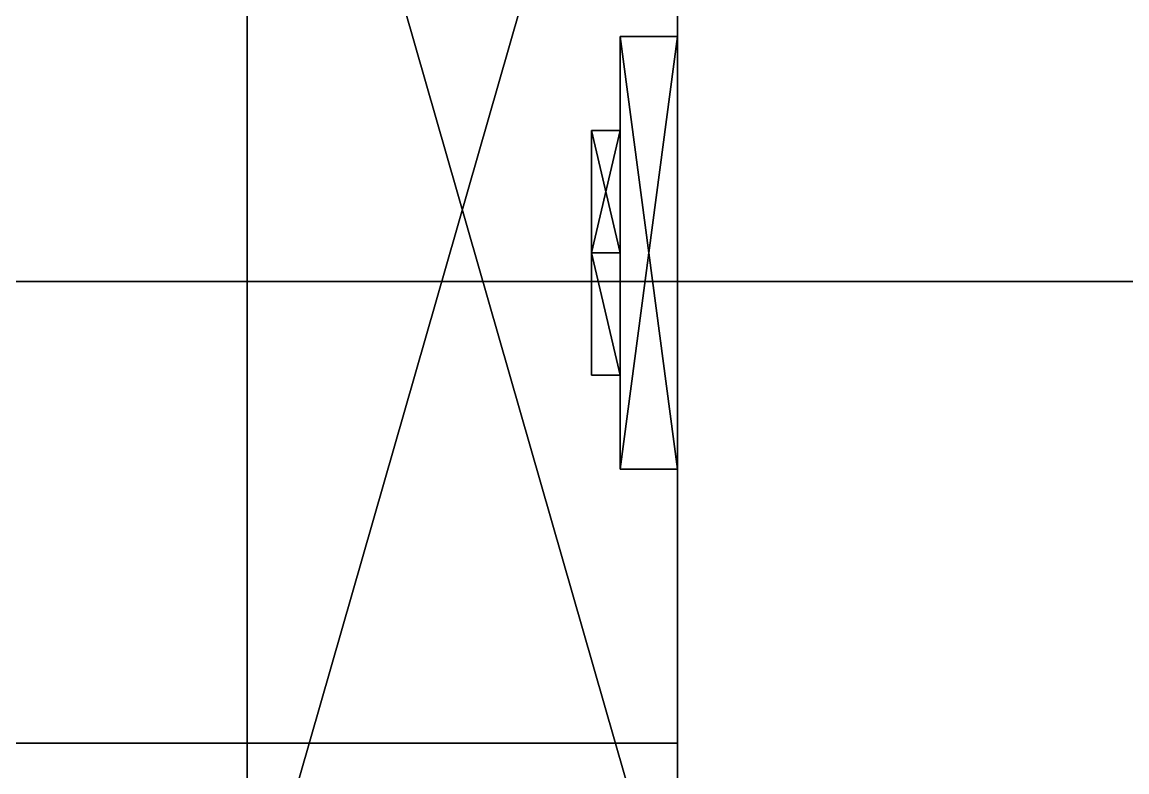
# Model space of a CAD drawing. Extents: x -100 to 4856, y -100 to 4830.
# Drawn here: x 1267.27 to 1305.59, y 4339 to 4365 of the extents above; entities that cross this region are included whole.
import ezdxf

# ---------------------------------------------------------------- set-up
doc = ezdxf.new("R2010")
doc.units = 0
for name, color, linetype in [('LAYER0', 7, 'CONTINUOUS'), ('LAYER700', 7, 'CONTINUOUS'), ('LAYER755', 7, 'CONTINUOUS'), ('LAYER756', 7, 'CONTINUOUS'), ('LAYER762', 7, 'CONTINUOUS'), ('LAYER769', 253, 'CONTINUOUS'), ('LAYER771', 253, 'CONTINUOUS'), ('LAYER773', 7, 'CONTINUOUS'), ('LAYER787', 7, 'CONTINUOUS'), ('LAYER87', 9, 'CONTINUOUS')]:
    doc.layers.add(name, color=color, linetype=linetype)

msp = doc.modelspace()

# ---------------------------------------------------------------- linework, layer by layer
at = {"layer": 'LAYER0', "invisible_edges": 1}
for points in [[(4856, 4830, -5), (-100, -100, -5), (-100, 4830, -5), (4856, 4830, -5)], [(-100, -100, -5), (4856, 4830, -5), (4856, -100, -5), (-100, -100, -5)], [(4856, -100), (-100, 4830), (-100, -100), (4856, -100)], [(-100, 4830), (4856, -100), (4856, 4830), (-100, 4830)]]:
    msp.add_3dface(points, dxfattribs=at)
at = {"layer": 'LAYER700', "invisible_edges": 1}
for points in [[(608, 4356), (2158, 4338), (608, 4338), (608, 4356)], [(2158, 4338), (608, 4356), (2158, 4356), (2158, 4338)], [(2158, 4356, 80), (608, 4338, 80), (2158, 4338, 80), (2158, 4356, 80)], [(608, 4338, 80), (2158, 4356, 80), (608, 4356, 80), (608, 4338, 80)], [(608, 4356), (2158, 4356, 80), (2158, 4356), (608, 4356)], [(2158, 4356, 80), (608, 4356), (608, 4356, 80), (2158, 4356, 80)]]:
    msp.add_3dface(points, dxfattribs=at)
at = {"layer": 'LAYER755', "invisible_edges": 1}
for points in [[(1290, 4710, 99), (1308, 4320, 99), (1290, 4320, 99), (1290, 4710, 99)], [(1308, 4320, 99), (1290, 4710, 99), (1308, 4710, 99), (1308, 4320, 99)], [(1308, 4710, 755), (1290, 4320, 755), (1308, 4320, 755), (1308, 4710, 755)], [(1290, 4320, 755), (1308, 4710, 755), (1290, 4710, 755), (1290, 4320, 755)], [(1290, 4320, 755), (1290, 4710, 99), (1290, 4320, 99), (1290, 4320, 755)], [(1290, 4710, 99), (1290, 4320, 755), (1290, 4710, 755), (1290, 4710, 99)]]:
    msp.add_3dface(points, dxfattribs=at)
at = {"layer": 'LAYER756', "invisible_edges": 1}
for points in [[(2150, 4710, 81), (626, 4320, 81), (626, 4710, 81), (2150, 4710, 81)], [(626, 4320, 81), (2150, 4710, 81), (2150, 4320, 81), (626, 4320, 81)], [(2150, 4320, 99), (626, 4710, 99), (626, 4320, 99), (2150, 4320, 99)], [(626, 4710, 99), (2150, 4320, 99), (2150, 4710, 99), (626, 4710, 99)]]:
    msp.add_3dface(points, dxfattribs=at)
at = {"layer": 'LAYER762', "invisible_edges": 1}
for points in [[(1290, 4401, 736.5), (626, 4321, 736.5), (626, 4401, 736.5), (1290, 4401, 736.5)], [(626, 4321, 736.5), (1290, 4401, 736.5), (1290, 4321, 736.5), (626, 4321, 736.5)], [(1290, 4321, 754.5), (626, 4401, 754.5), (626, 4321, 754.5), (1290, 4321, 754.5)], [(626, 4401, 754.5), (1290, 4321, 754.5), (1290, 4401, 754.5), (626, 4401, 754.5)], [(1290, 4401, 736.5), (1290, 4321, 754.5), (1290, 4321, 736.5), (1290, 4401, 736.5)], [(1290, 4321, 754.5), (1290, 4401, 736.5), (1290, 4401, 754.5), (1290, 4321, 754.5)]]:
    msp.add_3dface(points, dxfattribs=at)
at = {"layer": 'LAYER769'}
for points in [[(1290, 4332.5, 176.2174), (1275.078, 4332.5, 176.2174), (1290, 4384.5, 176.2174), (1290, 4332.5, 176.2174)], [(1290, 4384.5, 176.2174), (1275.078, 4332.5, 176.2174), (1275.078, 4384.5, 176.2174), (1290, 4384.5, 176.2174)], [(1290, 4384.5, 189.7826), (1275.078, 4384.5, 189.7826), (1290, 4332.5, 189.7826), (1290, 4384.5, 189.7826)], [(1290, 4332.5, 189.7826), (1275.078, 4384.5, 189.7826), (1275.078, 4332.5, 189.7826), (1290, 4332.5, 189.7826)], [(1275.078, 4332.5, 176.2174), (1275.078, 4332.5, 189.7826), (1275.078, 4384.5, 176.2174), (1275.078, 4332.5, 176.2174)], [(1275.078, 4384.5, 176.2174), (1275.078, 4332.5, 189.7826), (1275.078, 4384.5, 189.7826), (1275.078, 4384.5, 176.2174)], [(1288.01, 4349.5, 209), (1290, 4349.5, 209), (1290, 4364.5, 209), (1288.01, 4349.5, 209)], [(1288.01, 4349.5, 209), (1290, 4364.5, 209), (1288.01, 4364.5, 209), (1288.01, 4349.5, 209)], [(1288.01, 4364.5, 209), (1290, 4364.5, 209), (1290, 4364.5, 157), (1288.01, 4364.5, 209)], [(1288.01, 4364.5, 209), (1290, 4364.5, 157), (1288.01, 4364.5, 157), (1288.01, 4364.5, 209)], [(1288.01, 4364.5, 157), (1290, 4364.5, 157), (1290, 4349.5, 157), (1288.01, 4364.5, 157)], [(1288.01, 4364.5, 157), (1290, 4349.5, 157), (1288.01, 4349.5, 157), (1288.01, 4364.5, 157)], [(1288.01, 4349.5, 157), (1288.01, 4349.5, 209), (1288.01, 4364.5, 209), (1288.01, 4349.5, 157)], [(1288.01, 4349.5, 157), (1288.01, 4364.5, 209), (1288.01, 4364.5, 157), (1288.01, 4349.5, 157)], [(1287.016, 4357, 196.2909), (1287.016, 4361.243, 201.087), (1288.01, 4357, 196.2909), (1287.016, 4357, 196.2909)], [(1288.01, 4357, 196.2909), (1287.016, 4361.243, 201.087), (1288.01, 4361.243, 201.087), (1288.01, 4357, 196.2909)], [(1287.016, 4361.243, 201.087), (1287.016, 4357, 205.883), (1288.01, 4361.243, 201.087), (1287.016, 4361.243, 201.087)], [(1288.01, 4361.243, 201.087), (1287.016, 4357, 205.883), (1288.01, 4357, 205.883), (1288.01, 4361.243, 201.087)], [(1287.016, 4357, 205.883), (1287.016, 4361.243, 201.087), (1287.016, 4352.757, 201.087), (1287.016, 4357, 205.883)], [(1287.016, 4352.757, 201.087), (1287.016, 4361.243, 201.087), (1287.016, 4357, 196.2909), (1287.016, 4352.757, 201.087)], [(1287.016, 4357, 160.117), (1287.016, 4361.243, 164.913), (1288.01, 4357, 160.117), (1287.016, 4357, 160.117)], [(1288.01, 4357, 160.117), (1287.016, 4361.243, 164.913), (1288.01, 4361.243, 164.913), (1288.01, 4357, 160.117)], [(1287.016, 4361.243, 164.913), (1287.016, 4357, 169.7091), (1288.01, 4361.243, 164.913), (1287.016, 4361.243, 164.913)], [(1288.01, 4361.243, 164.913), (1287.016, 4357, 169.7091), (1288.01, 4357, 169.7091), (1288.01, 4361.243, 164.913)], [(1287.016, 4357, 169.7091), (1287.016, 4361.243, 164.913), (1287.016, 4352.757, 164.913), (1287.016, 4357, 169.7091)], [(1287.016, 4352.757, 164.913), (1287.016, 4361.243, 164.913), (1287.016, 4357, 160.117), (1287.016, 4352.757, 164.913)], [(1288.01, 4357, 205.883), (1288.01, 4361.243, 201.087), (1288.01, 4357, 196.2909), (1288.01, 4357, 205.883)], [(1288.01, 4357, 169.7091), (1288.01, 4361.243, 164.913), (1288.01, 4357, 160.117), (1288.01, 4357, 169.7091)], [(1287.016, 4352.757, 201.087), (1287.016, 4357, 196.2909), (1288.01, 4352.757, 201.087), (1287.016, 4352.757, 201.087)], [(1288.01, 4352.757, 201.087), (1287.016, 4357, 196.2909), (1288.01, 4357, 196.2909), (1288.01, 4352.757, 201.087)], [(1288.01, 4357, 205.883), (1287.016, 4357, 205.883), (1288.01, 4352.757, 201.087), (1288.01, 4357, 205.883)], [(1288.01, 4352.757, 201.087), (1287.016, 4357, 205.883), (1287.016, 4352.757, 201.087), (1288.01, 4352.757, 201.087)], [(1287.016, 4352.757, 164.913), (1287.016, 4357, 160.117), (1288.01, 4352.757, 164.913), (1287.016, 4352.757, 164.913)], [(1288.01, 4352.757, 164.913), (1287.016, 4357, 160.117), (1288.01, 4357, 160.117), (1288.01, 4352.757, 164.913)], [(1288.01, 4357, 169.7091), (1287.016, 4357, 169.7091), (1288.01, 4352.757, 164.913), (1288.01, 4357, 169.7091)], [(1288.01, 4352.757, 164.913), (1287.016, 4357, 169.7091), (1287.016, 4352.757, 164.913), (1288.01, 4352.757, 164.913)], [(1288.01, 4357, 205.883), (1288.01, 4357, 196.2909), (1288.01, 4352.757, 201.087), (1288.01, 4357, 205.883)], [(1288.01, 4357, 169.7091), (1288.01, 4357, 160.117), (1288.01, 4352.757, 164.913), (1288.01, 4357, 169.7091)], [(1290, 4349.5, 157), (1290, 4349.5, 209), (1288.01, 4349.5, 209), (1290, 4349.5, 157)], [(1290, 4349.5, 157), (1288.01, 4349.5, 209), (1288.01, 4349.5, 157), (1290, 4349.5, 157)]]:
    msp.add_3dface(points, dxfattribs=at)
at = {"layer": 'LAYER771'}
for points in [[(1290, 4332.5, 645.2174), (1275.078, 4332.5, 645.2174), (1290, 4384.5, 645.2174), (1290, 4332.5, 645.2174)], [(1290, 4384.5, 645.2174), (1275.078, 4332.5, 645.2174), (1275.078, 4384.5, 645.2174), (1290, 4384.5, 645.2174)], [(1290, 4384.5, 658.7826), (1275.078, 4384.5, 658.7826), (1290, 4332.5, 658.7826), (1290, 4384.5, 658.7826)], [(1290, 4332.5, 658.7826), (1275.078, 4384.5, 658.7826), (1275.078, 4332.5, 658.7826), (1290, 4332.5, 658.7826)], [(1275.078, 4332.5, 645.2174), (1275.078, 4332.5, 658.7826), (1275.078, 4384.5, 645.2174), (1275.078, 4332.5, 645.2174)], [(1275.078, 4384.5, 645.2174), (1275.078, 4332.5, 658.7826), (1275.078, 4384.5, 658.7826), (1275.078, 4384.5, 645.2174)], [(1288.01, 4349.5, 678), (1290, 4349.5, 678), (1290, 4364.5, 678), (1288.01, 4349.5, 678)], [(1288.01, 4349.5, 678), (1290, 4364.5, 678), (1288.01, 4364.5, 678), (1288.01, 4349.5, 678)], [(1288.01, 4364.5, 678), (1290, 4364.5, 678), (1290, 4364.5, 626), (1288.01, 4364.5, 678)], [(1288.01, 4364.5, 678), (1290, 4364.5, 626), (1288.01, 4364.5, 626), (1288.01, 4364.5, 678)], [(1288.01, 4364.5, 626), (1290, 4364.5, 626), (1290, 4349.5, 626), (1288.01, 4364.5, 626)], [(1288.01, 4364.5, 626), (1290, 4349.5, 626), (1288.01, 4349.5, 626), (1288.01, 4364.5, 626)], [(1288.01, 4349.5, 626), (1288.01, 4349.5, 678), (1288.01, 4364.5, 678), (1288.01, 4349.5, 626)], [(1288.01, 4349.5, 626), (1288.01, 4364.5, 678), (1288.01, 4364.5, 626), (1288.01, 4349.5, 626)], [(1287.016, 4357, 665.291), (1287.016, 4361.243, 670.087), (1288.01, 4357, 665.291), (1287.016, 4357, 665.291)], [(1288.01, 4357, 665.291), (1287.016, 4361.243, 670.087), (1288.01, 4361.243, 670.087), (1288.01, 4357, 665.291)], [(1287.016, 4361.243, 670.087), (1287.016, 4357, 674.883), (1288.01, 4361.243, 670.087), (1287.016, 4361.243, 670.087)], [(1288.01, 4361.243, 670.087), (1287.016, 4357, 674.883), (1288.01, 4357, 674.883), (1288.01, 4361.243, 670.087)], [(1287.016, 4357, 674.883), (1287.016, 4361.243, 670.087), (1287.016, 4352.757, 670.087), (1287.016, 4357, 674.883)], [(1287.016, 4352.757, 670.087), (1287.016, 4361.243, 670.087), (1287.016, 4357, 665.291), (1287.016, 4352.757, 670.087)], [(1287.016, 4357, 629.117), (1287.016, 4361.243, 633.913), (1288.01, 4357, 629.117), (1287.016, 4357, 629.117)], [(1288.01, 4357, 629.117), (1287.016, 4361.243, 633.913), (1288.01, 4361.243, 633.913), (1288.01, 4357, 629.117)], [(1287.016, 4361.243, 633.913), (1287.016, 4357, 638.709), (1288.01, 4361.243, 633.913), (1287.016, 4361.243, 633.913)], [(1288.01, 4361.243, 633.913), (1287.016, 4357, 638.709), (1288.01, 4357, 638.709), (1288.01, 4361.243, 633.913)], [(1287.016, 4357, 638.709), (1287.016, 4361.243, 633.913), (1287.016, 4352.757, 633.913), (1287.016, 4357, 638.709)], [(1287.016, 4352.757, 633.913), (1287.016, 4361.243, 633.913), (1287.016, 4357, 629.117), (1287.016, 4352.757, 633.913)], [(1288.01, 4357, 674.883), (1288.01, 4361.243, 670.087), (1288.01, 4357, 665.291), (1288.01, 4357, 674.883)], [(1288.01, 4357, 638.709), (1288.01, 4361.243, 633.913), (1288.01, 4357, 629.117), (1288.01, 4357, 638.709)], [(1287.016, 4352.757, 670.087), (1287.016, 4357, 665.291), (1288.01, 4352.757, 670.087), (1287.016, 4352.757, 670.087)], [(1288.01, 4352.757, 670.087), (1287.016, 4357, 665.291), (1288.01, 4357, 665.291), (1288.01, 4352.757, 670.087)], [(1288.01, 4357, 674.883), (1287.016, 4357, 674.883), (1288.01, 4352.757, 670.087), (1288.01, 4357, 674.883)], [(1288.01, 4352.757, 670.087), (1287.016, 4357, 674.883), (1287.016, 4352.757, 670.087), (1288.01, 4352.757, 670.087)], [(1287.016, 4352.757, 633.913), (1287.016, 4357, 629.117), (1288.01, 4352.757, 633.913), (1287.016, 4352.757, 633.913)], [(1288.01, 4352.757, 633.913), (1287.016, 4357, 629.117), (1288.01, 4357, 629.117), (1288.01, 4352.757, 633.913)], [(1288.01, 4357, 638.709), (1287.016, 4357, 638.709), (1288.01, 4352.757, 633.913), (1288.01, 4357, 638.709)], [(1288.01, 4352.757, 633.913), (1287.016, 4357, 638.709), (1287.016, 4352.757, 633.913), (1288.01, 4352.757, 633.913)], [(1288.01, 4357, 674.883), (1288.01, 4357, 665.291), (1288.01, 4352.757, 670.087), (1288.01, 4357, 674.883)], [(1288.01, 4357, 638.709), (1288.01, 4357, 629.117), (1288.01, 4352.757, 633.913), (1288.01, 4357, 638.709)], [(1290, 4349.5, 626), (1290, 4349.5, 678), (1288.01, 4349.5, 678), (1290, 4349.5, 626)], [(1290, 4349.5, 626), (1288.01, 4349.5, 678), (1288.01, 4349.5, 626), (1290, 4349.5, 626)]]:
    msp.add_3dface(points, dxfattribs=at)
at = {"layer": 'LAYER773', "invisible_edges": 1}
for points in [[(626, 4685.4, 535), (1290, 4340, 535), (1290, 4685.4, 535), (626, 4685.4, 535)], [(1290, 4340, 535), (626, 4685.4, 535), (626, 4340, 535), (1290, 4340, 535)], [(626, 4340, 517), (1290, 4685.4, 517), (1290, 4340, 517), (626, 4340, 517)], [(1290, 4685.4, 517), (626, 4340, 517), (626, 4685.4, 517), (1290, 4685.4, 517)], [(1290, 4685.4, 517), (1290, 4340, 535), (1290, 4340, 517), (1290, 4685.4, 517)], [(1290, 4340, 535), (1290, 4685.4, 517), (1290, 4685.4, 535), (1290, 4340, 535)], [(626, 4340, 517), (1290, 4340, 535), (626, 4340, 535), (626, 4340, 517)], [(1290, 4340, 535), (626, 4340, 517), (1290, 4340, 517), (1290, 4340, 535)]]:
    msp.add_3dface(points, dxfattribs=at)
at = {"layer": 'LAYER787', "invisible_edges": 1}
for points in [[(626, 4685.4, 317), (1290, 4340, 317), (1290, 4685.4, 317), (626, 4685.4, 317)], [(1290, 4340, 317), (626, 4685.4, 317), (626, 4340, 317), (1290, 4340, 317)], [(626, 4340, 299), (1290, 4685.4, 299), (1290, 4340, 299), (626, 4340, 299)], [(1290, 4685.4, 299), (626, 4340, 299), (626, 4685.4, 299), (1290, 4685.4, 299)], [(1290, 4685.4, 299), (1290, 4340, 317), (1290, 4340, 299), (1290, 4685.4, 299)], [(1290, 4340, 317), (1290, 4685.4, 299), (1290, 4685.4, 317), (1290, 4340, 317)], [(626, 4340, 299), (1290, 4340, 317), (626, 4340, 317), (626, 4340, 299)], [(1290, 4340, 317), (626, 4340, 299), (1290, 4340, 299), (1290, 4340, 317)]]:
    msp.add_3dface(points, dxfattribs=at)
at = {"layer": 'LAYER87', "invisible_edges": 1}
for points in [[(2250, 4730, 755), (590, 4298, 755), (590, 4730, 755), (2250, 4730, 755)], [(590, 4298, 755), (2250, 4730, 755), (2250, 4298, 755), (590, 4298, 755)], [(2250, 4298, 773), (590, 4730, 773), (590, 4298, 773), (2250, 4298, 773)], [(590, 4730, 773), (2250, 4298, 773), (2250, 4730, 773), (590, 4730, 773)]]:
    msp.add_3dface(points, dxfattribs=at)

doc.saveas('drawing.dxf')
